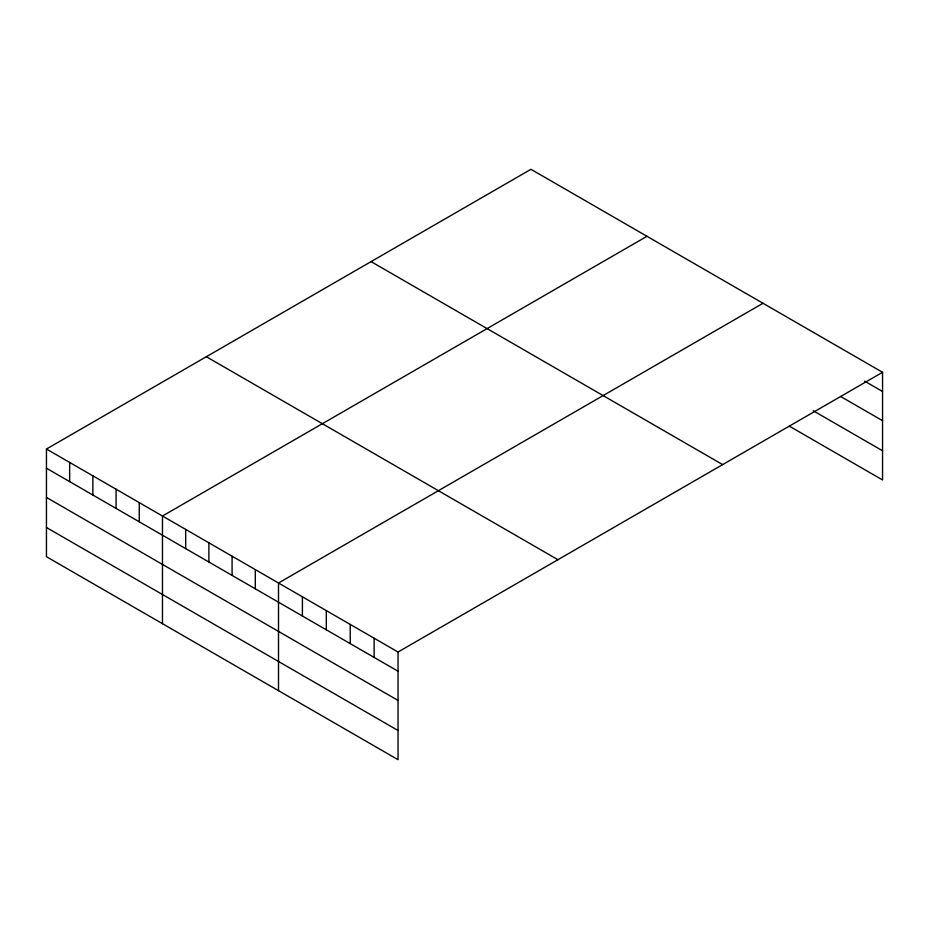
<?xml version="1.0" encoding="UTF-8"?>
<svg xmlns="http://www.w3.org/2000/svg" width="929" height="929" viewBox="0 0 929 929"><rect width="100%" height="100%" fill="white"/><g stroke="black" fill="none" stroke-linecap="round" stroke-linejoin="round"><path stroke-width="1.39" d="M46.45 449.032L398.042 652.019L398.042 759.69L46.45 556.703L46.45 449.032L530.958 169.31L882.55 372.297L882.55 479.968L789.313 426.132M646.979 236.291L162.47 516.025L162.47 623.696M763.011 303.272L278.503 583.006L278.503 690.677M398.042 652.019L882.55 372.297M864.62 381.145L882.55 391.492M840.71 396.532L882.55 420.686M813.212 410.746L882.55 450.774M371.066 261.618L722.657 464.605M206.343 356.724L557.934 559.711M46.45 468.228L398.042 671.226M46.45 497.433L398.042 700.42M46.45 527.509L398.042 730.496M374.132 638.223L374.132 657.418M350.221 624.416L350.221 643.611M326.311 610.608L326.311 629.816M302.413 596.813L302.413 616.008M255.301 569.605L255.301 588.812M232.087 556.216L232.087 575.411M208.886 542.815L208.886 562.01M185.684 529.414L185.684 548.621M139.269 502.624L139.269 521.819M116.067 489.223L116.067 508.418M92.865 475.822L92.865 495.029M69.652 462.433L69.652 481.628"/></g></svg>
